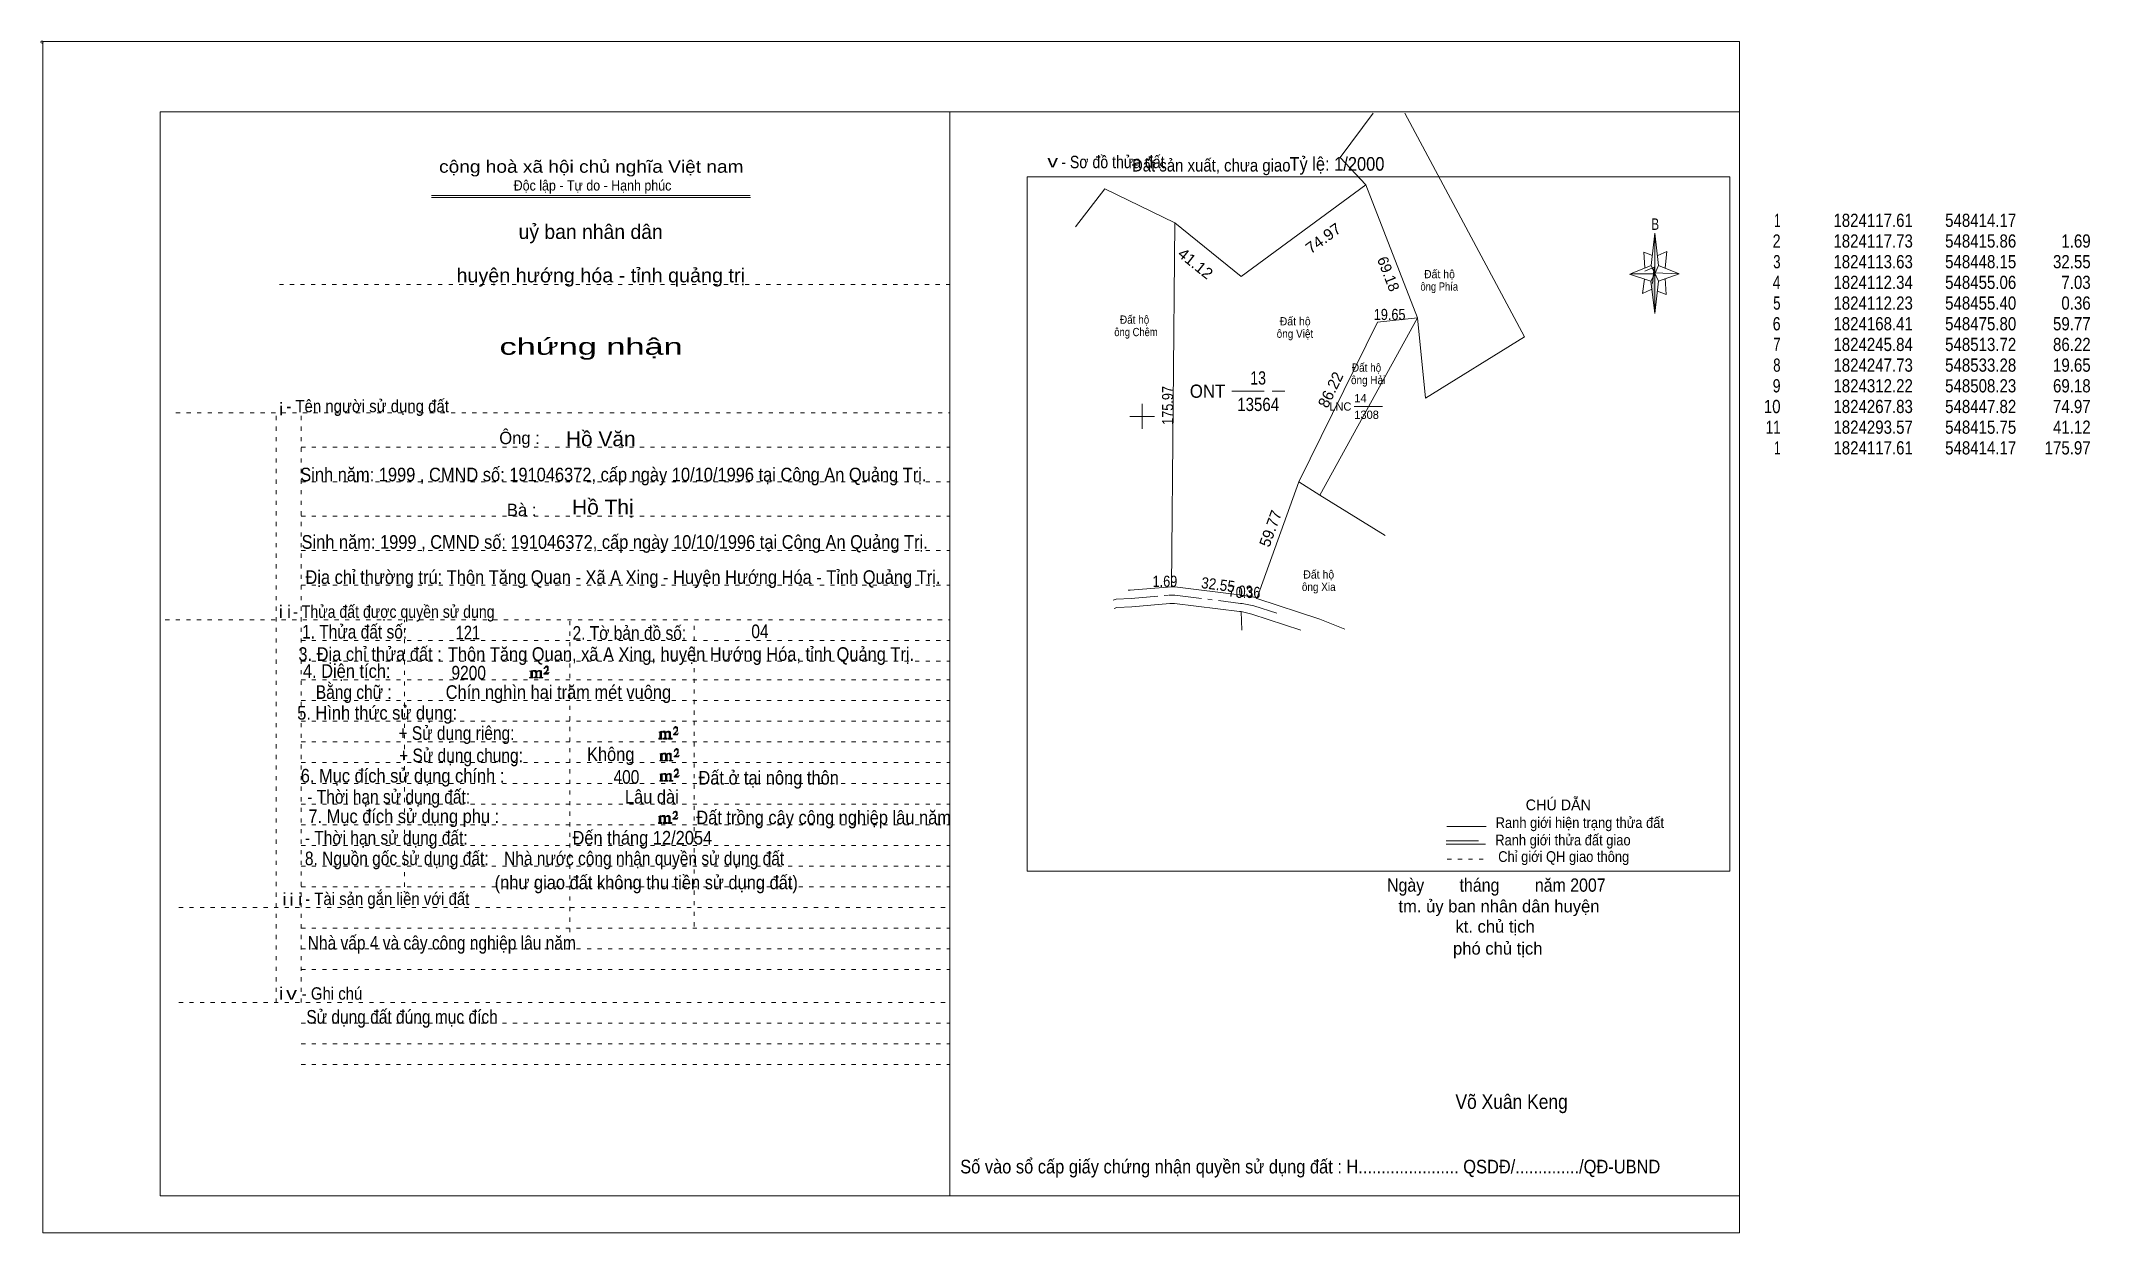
# Model space of a CAD drawing. Header units: centimetres. Extents: x -1.6 to 48, y -3.3 to 25.5.
import ezdxf
from ezdxf.enums import TextEntityAlignment as Align

# ---------------------------------------------------------------- set-up
doc = ezdxf.new("R2010")
doc.units = ezdxf.units.CM
doc.header["$LTSCALE"] = 0.13
for name, pattern in [('DOT_DASHED', [7.7, 5, -1.2, 0.3, -1.2]), ('DOTTED', [1.5, 0.3, -1.2]), ('LONG_DASHED', [7.5, 6, -1.5])]:
    doc.linetypes.add(name, pattern=pattern)
for name, color, linetype, lineweight in [('1', 7, 'DOTTED', 13), ('13', 7, 'Continuous', 13), ('22', 7, 'Continuous', 13), ('33', 7, 'LONG_DASHED', 13), ('4', 7, 'Continuous', 13), ('5', 7, 'Continuous', 13), ('50', 7, 'Continuous', 13), ('63', 7, 'Continuous', 13)]:
    doc.layers.add(name, color=color, linetype=linetype, lineweight=lineweight)
for name, color, linetype in [('10', 7, 'Continuous'), ('23', 7, 'Continuous'), ('30', 7, 'Continuous')]:
    doc.layers.add(name, color=color, linetype=linetype)

msp = doc.modelspace()

# ---------------------------------------------------------------- hatches: boundary and pattern name
at = {"layer": '5'}
msp.add_hatch(color=256, dxfattribs=at).paths.add_polyline_path([(37.46, 19.87), (37.46, 18.91), (37.36, 19.69)])
at = {"layer": '50'}
for points in [[(10.27, 10.13), (10.27, 10.12), (10.27, 10.11), (10.25, 10.11), (10.24, 10.11), (10.24, 10.1), (10.33, 10.1), (10.33, 10.11), (10.32, 10.11), (10.31, 10.11), (10.31, 10.12), (10.31, 10.13), (10.31, 10.24), (10.31, 10.25), (10.32, 10.26), (10.34, 10.26), (10.35, 10.26), (10.36, 10.26), (10.37, 10.25), (10.39, 10.22), (10.39, 10.13), (10.37, 10.12), (10.37, 10.11), (10.36, 10.11), (10.35, 10.11), (10.35, 10.1), (10.44, 10.1), (10.44, 10.11), (10.43, 10.11), (10.42, 10.11), (10.42, 10.12), (10.42, 10.13), (10.42, 10.24), (10.44, 10.26), (10.45, 10.26), (10.46, 10.26), (10.49, 10.26), (10.49, 10.25), (10.5, 10.24), (10.5, 10.22), (10.5, 10.13), (10.5, 10.12), (10.49, 10.11), (10.49, 10.11), (10.47, 10.11), (10.47, 10.1), (10.56, 10.1), (10.56, 10.11), (10.55, 10.11), (10.54, 10.11), (10.53, 10.12), (10.53, 10.13), (10.53, 10.2), (10.53, 10.25), (10.53, 10.26), (10.52, 10.27), (10.5, 10.28), (10.47, 10.28), (10.46, 10.28), (10.44, 10.27), (10.41, 10.25), (10.41, 10.26), (10.4, 10.28), (10.39, 10.28), (10.37, 10.28), (10.35, 10.28), (10.34, 10.28), (10.32, 10.26), (10.31, 10.26), (10.31, 10.25), (10.31, 10.25), (10.31, 10.26), (10.31, 10.28), (10.24, 10.26), (10.24, 10.26), (10.25, 10.26), (10.27, 10.25), (10.27, 10.24), (10.27, 10.23)], [(10.69, 10.19), (10.72, 10.24), (10.72, 10.24), (10.71, 10.22), (10.69, 10.22), (10.68, 10.22), (10.63, 10.22), (10.66, 10.26), (10.67, 10.27), (10.69, 10.28), (10.69, 10.3), (10.69, 10.32), (10.69, 10.34), (10.69, 10.35), (10.69, 10.37), (10.68, 10.38), (10.67, 10.38), (10.66, 10.39), (10.65, 10.39), (10.63, 10.38), (10.63, 10.38), (10.62, 10.37), (10.61, 10.35), (10.59, 10.33), (10.61, 10.33), (10.61, 10.35), (10.62, 10.35), (10.63, 10.36), (10.65, 10.36), (10.66, 10.36), (10.67, 10.35), (10.68, 10.35), (10.68, 10.32), (10.68, 10.3), (10.66, 10.28), (10.66, 10.26), (10.65, 10.25), (10.59, 10.2), (10.59, 10.19)], [(13.39, 8.66), (13.39, 8.65), (13.39, 8.64), (13.38, 8.64), (13.37, 8.64), (13.37, 8.62), (13.45, 8.62), (13.45, 8.64), (13.44, 8.64), (13.43, 8.64), (13.43, 8.65), (13.43, 8.66), (13.43, 8.77), (13.43, 8.78), (13.44, 8.79), (13.47, 8.79), (13.48, 8.79), (13.49, 8.79), (13.5, 8.78), (13.51, 8.74), (13.51, 8.66), (13.5, 8.65), (13.5, 8.64), (13.49, 8.64), (13.48, 8.64), (13.48, 8.62), (13.57, 8.62), (13.57, 8.64), (13.55, 8.64), (13.54, 8.64), (13.54, 8.65), (13.54, 8.66), (13.54, 8.77), (13.57, 8.79), (13.58, 8.79), (13.59, 8.79), (13.61, 8.79), (13.61, 8.78), (13.62, 8.77), (13.62, 8.74), (13.62, 8.66), (13.62, 8.65), (13.61, 8.64), (13.61, 8.64), (13.6, 8.64), (13.6, 8.62), (13.69, 8.62), (13.69, 8.64), (13.67, 8.64), (13.66, 8.64), (13.65, 8.65), (13.65, 8.66), (13.65, 8.73), (13.65, 8.78), (13.65, 8.79), (13.64, 8.8), (13.62, 8.81), (13.6, 8.81), (13.59, 8.81), (13.57, 8.8), (13.53, 8.78), (13.53, 8.79), (13.52, 8.81), (13.51, 8.81), (13.5, 8.81), (13.48, 8.81), (13.47, 8.81), (13.44, 8.79), (13.43, 8.79), (13.43, 8.78), (13.43, 8.78), (13.43, 8.79), (13.43, 8.81), (13.37, 8.79), (13.37, 8.79), (13.38, 8.79), (13.39, 8.78), (13.39, 8.77), (13.39, 8.76)], [(13.82, 8.72), (13.84, 8.77), (13.84, 8.77), (13.83, 8.74), (13.82, 8.74), (13.81, 8.74), (13.75, 8.74), (13.79, 8.79), (13.8, 8.8), (13.82, 8.81), (13.82, 8.83), (13.82, 8.84), (13.82, 8.87), (13.82, 8.88), (13.82, 8.9), (13.81, 8.91), (13.8, 8.91), (13.79, 8.92), (13.77, 8.92), (13.75, 8.91), (13.75, 8.91), (13.74, 8.9), (13.73, 8.88), (13.72, 8.86), (13.73, 8.86), (13.73, 8.88), (13.74, 8.88), (13.75, 8.89), (13.77, 8.89), (13.79, 8.89), (13.8, 8.88), (13.81, 8.88), (13.81, 8.84), (13.81, 8.83), (13.79, 8.81), (13.79, 8.79), (13.77, 8.78), (13.72, 8.73), (13.72, 8.72)], [(13.41, 8.12), (13.41, 8.11), (13.41, 8.1), (13.4, 8.1), (13.39, 8.1), (13.39, 8.09), (13.48, 8.09), (13.48, 8.1), (13.47, 8.1), (13.45, 8.1), (13.45, 8.11), (13.45, 8.12), (13.45, 8.23), (13.45, 8.24), (13.47, 8.26), (13.49, 8.26), (13.5, 8.26), (13.51, 8.26), (13.52, 8.24), (13.53, 8.21), (13.53, 8.12), (13.52, 8.11), (13.52, 8.1), (13.51, 8.1), (13.5, 8.1), (13.5, 8.09), (13.59, 8.09), (13.59, 8.1), (13.58, 8.1), (13.57, 8.1), (13.57, 8.11), (13.57, 8.12), (13.57, 8.23), (13.59, 8.26), (13.6, 8.26), (13.61, 8.26), (13.63, 8.26), (13.63, 8.24), (13.64, 8.23), (13.64, 8.21), (13.64, 8.12), (13.64, 8.11), (13.63, 8.1), (13.63, 8.1), (13.62, 8.1), (13.62, 8.09), (13.71, 8.09), (13.71, 8.1), (13.7, 8.1), (13.69, 8.1), (13.67, 8.11), (13.67, 8.12), (13.67, 8.2), (13.67, 8.24), (13.67, 8.26), (13.66, 8.27), (13.64, 8.28), (13.62, 8.28), (13.61, 8.28), (13.59, 8.27), (13.55, 8.24), (13.55, 8.26), (13.54, 8.28), (13.53, 8.28), (13.52, 8.28), (13.5, 8.28), (13.49, 8.28), (13.47, 8.26), (13.45, 8.26), (13.45, 8.24), (13.45, 8.24), (13.45, 8.26), (13.45, 8.28), (13.39, 8.26), (13.39, 8.26), (13.4, 8.26), (13.41, 8.24), (13.41, 8.23), (13.41, 8.22)], [(13.84, 8.19), (13.86, 8.23), (13.86, 8.23), (13.85, 8.21), (13.84, 8.21), (13.83, 8.21), (13.77, 8.21), (13.81, 8.26), (13.82, 8.27), (13.84, 8.28), (13.84, 8.3), (13.84, 8.31), (13.84, 8.33), (13.84, 8.34), (13.84, 8.37), (13.83, 8.38), (13.82, 8.38), (13.81, 8.39), (13.8, 8.39), (13.77, 8.38), (13.77, 8.38), (13.76, 8.37), (13.75, 8.34), (13.74, 8.32), (13.75, 8.32), (13.75, 8.34), (13.76, 8.34), (13.77, 8.36), (13.8, 8.36), (13.81, 8.36), (13.82, 8.34), (13.83, 8.34), (13.83, 8.31), (13.83, 8.3), (13.81, 8.28), (13.81, 8.26), (13.8, 8.24), (13.74, 8.2), (13.74, 8.19)], [(13.41, 7.64), (13.41, 7.63), (13.41, 7.62), (13.4, 7.62), (13.39, 7.62), (13.39, 7.6), (13.47, 7.6), (13.47, 7.62), (13.46, 7.62), (13.45, 7.62), (13.45, 7.63), (13.45, 7.64), (13.45, 7.75), (13.45, 7.76), (13.46, 7.77), (13.49, 7.77), (13.5, 7.77), (13.51, 7.77), (13.52, 7.76), (13.53, 7.72), (13.53, 7.64), (13.52, 7.63), (13.52, 7.62), (13.51, 7.62), (13.5, 7.62), (13.5, 7.6), (13.59, 7.6), (13.59, 7.62), (13.57, 7.62), (13.56, 7.62), (13.56, 7.63), (13.56, 7.64), (13.56, 7.75), (13.59, 7.77), (13.6, 7.77), (13.61, 7.77), (13.63, 7.77), (13.63, 7.76), (13.64, 7.75), (13.64, 7.72), (13.64, 7.64), (13.64, 7.63), (13.63, 7.62), (13.63, 7.62), (13.62, 7.62), (13.62, 7.6), (13.71, 7.6), (13.71, 7.62), (13.69, 7.62), (13.68, 7.62), (13.67, 7.63), (13.67, 7.64), (13.67, 7.71), (13.67, 7.76), (13.67, 7.77), (13.66, 7.78), (13.64, 7.79), (13.62, 7.79), (13.61, 7.79), (13.59, 7.78), (13.55, 7.76), (13.55, 7.77), (13.54, 7.79), (13.53, 7.79), (13.52, 7.79), (13.5, 7.79), (13.49, 7.79), (13.46, 7.77), (13.45, 7.77), (13.45, 7.76), (13.45, 7.76), (13.45, 7.77), (13.45, 7.79), (13.39, 7.77), (13.39, 7.77), (13.4, 7.77), (13.41, 7.76), (13.41, 7.75), (13.41, 7.74)], [(13.84, 7.7), (13.86, 7.75), (13.86, 7.75), (13.85, 7.72), (13.84, 7.72), (13.83, 7.72), (13.77, 7.72), (13.81, 7.77), (13.82, 7.78), (13.84, 7.79), (13.84, 7.81), (13.84, 7.82), (13.84, 7.85), (13.84, 7.86), (13.84, 7.88), (13.83, 7.89), (13.82, 7.89), (13.81, 7.9), (13.79, 7.9), (13.77, 7.89), (13.77, 7.89), (13.76, 7.88), (13.75, 7.86), (13.74, 7.84), (13.75, 7.84), (13.75, 7.86), (13.76, 7.86), (13.77, 7.87), (13.79, 7.87), (13.81, 7.87), (13.82, 7.86), (13.83, 7.86), (13.83, 7.82), (13.83, 7.81), (13.81, 7.79), (13.81, 7.77), (13.79, 7.76), (13.74, 7.71), (13.74, 7.7)], [(13.38, 6.62), (13.38, 6.61), (13.38, 6.6), (13.37, 6.6), (13.36, 6.6), (13.36, 6.58), (13.44, 6.58), (13.44, 6.6), (13.43, 6.6), (13.42, 6.6), (13.42, 6.61), (13.42, 6.62), (13.42, 6.73), (13.42, 6.74), (13.43, 6.75), (13.46, 6.75), (13.47, 6.75), (13.48, 6.75), (13.49, 6.74), (13.5, 6.7), (13.5, 6.62), (13.49, 6.61), (13.49, 6.6), (13.48, 6.6), (13.47, 6.6), (13.47, 6.58), (13.56, 6.58), (13.56, 6.6), (13.54, 6.6), (13.53, 6.6), (13.53, 6.61), (13.53, 6.62), (13.53, 6.73), (13.56, 6.75), (13.57, 6.75), (13.58, 6.75), (13.6, 6.75), (13.6, 6.74), (13.61, 6.73), (13.61, 6.7), (13.61, 6.62), (13.61, 6.61), (13.6, 6.6), (13.6, 6.6), (13.59, 6.6), (13.59, 6.58), (13.68, 6.58), (13.68, 6.6), (13.66, 6.6), (13.65, 6.6), (13.64, 6.61), (13.64, 6.62), (13.64, 6.69), (13.64, 6.74), (13.64, 6.75), (13.63, 6.76), (13.61, 6.77), (13.59, 6.77), (13.58, 6.77), (13.56, 6.76), (13.52, 6.74), (13.52, 6.75), (13.51, 6.77), (13.5, 6.77), (13.49, 6.77), (13.47, 6.77), (13.46, 6.77), (13.43, 6.75), (13.42, 6.75), (13.42, 6.74), (13.42, 6.74), (13.42, 6.75), (13.42, 6.77), (13.36, 6.75), (13.36, 6.75), (13.37, 6.75), (13.38, 6.74), (13.38, 6.73), (13.38, 6.72)], [(13.81, 6.68), (13.83, 6.73), (13.83, 6.73), (13.82, 6.7), (13.81, 6.7), (13.8, 6.7), (13.74, 6.7), (13.78, 6.75), (13.79, 6.76), (13.81, 6.77), (13.81, 6.79), (13.81, 6.8), (13.81, 6.83), (13.81, 6.84), (13.81, 6.86), (13.8, 6.87), (13.79, 6.87), (13.78, 6.88), (13.76, 6.88), (13.74, 6.87), (13.74, 6.87), (13.73, 6.86), (13.72, 6.84), (13.71, 6.82), (13.72, 6.82), (13.72, 6.84), (13.73, 6.84), (13.74, 6.85), (13.76, 6.85), (13.78, 6.85), (13.79, 6.84), (13.8, 6.84), (13.8, 6.8), (13.8, 6.79), (13.78, 6.77), (13.78, 6.75), (13.76, 6.74), (13.71, 6.69), (13.71, 6.68)]]:
    msp.add_hatch(color=256, dxfattribs=at).paths.add_polyline_path(points)

# ---------------------------------------------------------------- linework, layer by layer
at = {"layer": '1', "linetype": 'Continuous'}
for p, q in [((1.31, -2.42), (1.31, 23.78)), ((1.31, 23.78), (39.51, 23.78)), ((20.41, -2.42), (20.41, 23.78)), ((39.51, -2.42), (39.51, 23.78)), ((7.87, 21.76), (15.58, 21.76)), ((7.87, 21.71), (15.59, 21.71)), ((37.36, 19.69), (36.85, 19.86)), ((1.31, -2.42), (39.51, -2.42))]:
    msp.add_line(p, q, dxfattribs=at)
at = {"layer": '1'}
for p, q in [((4.19, 19.61), (20.41, 19.61)), ((1.69, 16.51), (20.41, 16.51)), ((4.11, 2.25), (4.11, 16.51)), ((4.72, 2.25), (4.72, 16.51)), ((4.72, 15.68), (20.41, 15.68)), ((4.72, 14.84), (20.41, 14.84)), ((4.72, 14.01), (20.41, 14.01)), ((4.72, 13.18), (20.41, 13.18)), ((4.72, 12.34), (20.41, 12.34)), ((1.43, 11.5), (20.41, 11.5)), ((7.22, 5.05), (7.22, 11.5)), ((11.22, 3.95), (11.22, 11.5)), ((14.22, 4.09), (14.22, 11.5)), ((4.72, 11), (20.41, 11)), ((4.72, 10.5), (20.41, 10.5)), ((4.72, 10.05), (20.41, 10.05)), ((4.72, 9.55), (20.41, 9.55)), ((4.72, 9.05), (20.41, 9.05)), ((4.72, 8.55), (20.41, 8.55)), ((4.72, 8.05), (20.41, 8.05)), ((4.72, 7.55), (20.41, 7.55)), ((4.72, 7.05), (20.41, 7.05)), ((4.72, 6.55), (20.41, 6.55)), ((4.72, 6.05), (20.41, 6.05)), ((4.72, 5.55), (20.41, 5.55)), ((4.72, 5.05), (20.41, 5.05)), ((1.76, 4.55), (20.41, 4.55)), ((4.72, 4.05), (20.41, 4.05)), ((4.72, 3.55), (20.41, 3.55)), ((4.72, 3.05), (20.41, 3.05)), ((1.76, 2.25), (20.41, 2.25)), ((4.72, 1.75), (20.41, 1.75)), ((4.72, 1.25), (20.41, 1.25)), ((4.72, 0.75), (20.41, 0.75))]:
    msp.add_line(p, q, dxfattribs=at)
at = {"layer": '1', "linetype": 'Continuous'}
msp.add_lwpolyline([(-1.53, -3.32), (39.51, -3.32), (39.51, 25.48), (-1.53, 25.48)], close=True, dxfattribs=at)
msp.add_lwpolyline([(37.37, 19.49), (37.16, 19.39), (37.21, 19.74)], dxfattribs=at)
at = {"layer": '13'}
msp.add_line((30.19, 16.66), (30.87, 16.66), dxfattribs=at)
at = {"layer": '22'}
for p, q in [((34.31, 18.34), (31.41, 23.75)), ((25.77, 12.3), (25.85, 21.1)), ((27.83, 12.02), (28.85, 14.84)), ((30.94, 13.54), (29.36, 14.52)), ((27.47, 11.25), (27.45, 11.7))]:
    msp.add_line(p, q, dxfattribs=at)
for points in [[(30.65, 23.75), (29.85, 22.68), (30.47, 22.02)], [(25.85, 21.1), (24.16, 21.92), (23.45, 21)], [(30.47, 22.02), (27.45, 19.8), (25.85, 21.1)], [(28.85, 14.84), (29.36, 14.52), (31.72, 18.8), (30.47, 22.02)], [(31.72, 18.8), (30.75, 18.7), (28.85, 14.84)], [(34.31, 18.34), (31.91, 16.86), (31.72, 18.8)], [(24.38, 11.78), (24.45, 11.8), (24.81, 11.82), (25.73, 11.9), (25.84, 11.9), (27.41, 11.7), (27.45, 11.7)], [(24.72, 12.22), (24.77, 12.22), (25.77, 12.3)], [(25.77, 12.3), (25.85, 12.3), (27.47, 12.1), (27.81, 12.04), (27.83, 12.02)], [(27.83, 12.02), (29.36, 11.52), (29.96, 11.28)], [(27.45, 11.7), (27.71, 11.64), (28.9, 11.25)]]:
    msp.add_lwpolyline(points, dxfattribs=at)
at = {"layer": '22', "linetype": 'DOT_DASHED'}
for points in [[(24.36, 11.98), (24.43, 12), (24.79, 12.02), (25.71, 12.1), (25.85, 12.1), (27.44, 11.9), (27.48, 11.9)], [(27.48, 11.9), (27.76, 11.84), (28.32, 11.66)]]:
    msp.add_lwpolyline(points, dxfattribs=at)
at = {"layer": '33'}
msp.add_line((27.23, 17.03), (28.51, 17.03), dxfattribs=at)
at = {"layer": '4'}
for p, q in [((32.43, 6.51), (33.38, 6.51)), ((32.41, 6.08), (33.36, 6.08))]:
    msp.add_line(p, q, dxfattribs=at)
at = {"layer": '4', "linetype": 'LONG_DASHED'}
msp.add_line((32.41, 6.16), (33.36, 6.16), dxfattribs=at)
at = {"layer": '4', "linetype": 'DOTTED'}
msp.add_line((32.44, 5.72), (33.43, 5.72), dxfattribs=at)
at = {"layer": '4'}
msp.add_lwpolyline([(22.28, 22.21), (39.27, 22.21), (39.27, 5.43), (22.28, 5.43)], close=True, dxfattribs=at)
msp.add_circle((-1.55, 25.47), 0.025, dxfattribs=at)
at = {"layer": '5'}
for p, q in [((37.37, 20.07), (37.46, 20.85)), ((37.55, 20.07), (38.05, 19.87)), ((37.55, 19.69), (37.46, 18.91)), ((37.73, 19.37), (37.52, 19.45)), ((37.71, 19.75), (37.73, 19.37))]:
    msp.add_line(p, q, dxfattribs=at)
for points in [[(37.46, 20.85), (37.55, 20.07), (37.46, 19.87)], [(37.46, 19.87), (36.87, 19.87), (37.37, 20.07), (37.55, 19.69), (38.05, 19.87), (37.46, 19.89)], [(37.46, 19.87), (37.46, 18.91), (37.36, 19.69)]]:
    msp.add_lwpolyline(points, close=True, dxfattribs=at)
for points in [[(37.4, 20.31), (37.19, 20.39), (37.22, 20.01)], [(37.53, 20.31), (37.75, 20.41), (37.71, 20.01)], [(37.46, 19.87), (37.37, 20.07), (36.87, 19.87)], [(37.22, 19.93), (37.44, 20.03), (37.4, 19.63)], [(37.46, 19.87), (37.55, 19.69), (38.05, 19.87)]]:
    msp.add_lwpolyline(points, dxfattribs=at)
at = {"layer": '50'}
for points in [[(10.27, 10.13), (10.27, 10.12), (10.27, 10.11), (10.25, 10.11), (10.24, 10.11), (10.24, 10.1), (10.33, 10.1), (10.33, 10.11), (10.32, 10.11), (10.31, 10.11), (10.31, 10.12), (10.31, 10.13), (10.31, 10.24), (10.31, 10.25), (10.32, 10.26), (10.34, 10.26), (10.35, 10.26), (10.36, 10.26), (10.37, 10.25), (10.39, 10.22), (10.39, 10.13), (10.37, 10.12), (10.37, 10.11), (10.36, 10.11), (10.35, 10.11), (10.35, 10.1), (10.44, 10.1), (10.44, 10.11), (10.43, 10.11), (10.42, 10.11), (10.42, 10.12), (10.42, 10.13), (10.42, 10.24), (10.44, 10.26), (10.45, 10.26), (10.46, 10.26), (10.49, 10.26), (10.49, 10.25), (10.5, 10.24), (10.5, 10.22), (10.5, 10.13), (10.5, 10.12), (10.49, 10.11), (10.49, 10.11), (10.47, 10.11), (10.47, 10.1), (10.56, 10.1), (10.56, 10.11), (10.55, 10.11), (10.54, 10.11), (10.53, 10.12), (10.53, 10.13), (10.53, 10.2), (10.53, 10.25), (10.53, 10.26), (10.52, 10.27), (10.5, 10.28), (10.47, 10.28), (10.46, 10.28), (10.44, 10.27), (10.41, 10.25), (10.41, 10.26), (10.4, 10.28), (10.39, 10.28), (10.37, 10.28), (10.35, 10.28), (10.34, 10.28), (10.32, 10.26), (10.31, 10.26), (10.31, 10.25), (10.31, 10.25), (10.31, 10.26), (10.31, 10.28), (10.24, 10.26), (10.24, 10.26), (10.25, 10.26), (10.27, 10.25), (10.27, 10.24), (10.27, 10.23)], [(10.69, 10.19), (10.72, 10.24), (10.72, 10.24), (10.71, 10.22), (10.69, 10.22), (10.68, 10.22), (10.63, 10.22), (10.66, 10.26), (10.67, 10.27), (10.69, 10.28), (10.69, 10.3), (10.69, 10.32), (10.69, 10.34), (10.69, 10.35), (10.69, 10.37), (10.68, 10.38), (10.67, 10.38), (10.66, 10.39), (10.65, 10.39), (10.63, 10.38), (10.63, 10.38), (10.62, 10.37), (10.61, 10.35), (10.59, 10.33), (10.61, 10.33), (10.61, 10.35), (10.62, 10.35), (10.63, 10.36), (10.65, 10.36), (10.66, 10.36), (10.67, 10.35), (10.68, 10.35), (10.68, 10.32), (10.68, 10.3), (10.66, 10.28), (10.66, 10.26), (10.65, 10.25), (10.59, 10.2), (10.59, 10.19)], [(13.39, 8.66), (13.39, 8.65), (13.39, 8.64), (13.38, 8.64), (13.37, 8.64), (13.37, 8.62), (13.45, 8.62), (13.45, 8.64), (13.44, 8.64), (13.43, 8.64), (13.43, 8.65), (13.43, 8.66), (13.43, 8.77), (13.43, 8.78), (13.44, 8.79), (13.47, 8.79), (13.48, 8.79), (13.49, 8.79), (13.5, 8.78), (13.51, 8.74), (13.51, 8.66), (13.5, 8.65), (13.5, 8.64), (13.49, 8.64), (13.48, 8.64), (13.48, 8.62), (13.57, 8.62), (13.57, 8.64), (13.55, 8.64), (13.54, 8.64), (13.54, 8.65), (13.54, 8.66), (13.54, 8.77), (13.57, 8.79), (13.58, 8.79), (13.59, 8.79), (13.61, 8.79), (13.61, 8.78), (13.62, 8.77), (13.62, 8.74), (13.62, 8.66), (13.62, 8.65), (13.61, 8.64), (13.61, 8.64), (13.6, 8.64), (13.6, 8.62), (13.69, 8.62), (13.69, 8.64), (13.67, 8.64), (13.66, 8.64), (13.65, 8.65), (13.65, 8.66), (13.65, 8.73), (13.65, 8.78), (13.65, 8.79), (13.64, 8.8), (13.62, 8.81), (13.6, 8.81), (13.59, 8.81), (13.57, 8.8), (13.53, 8.78), (13.53, 8.79), (13.52, 8.81), (13.51, 8.81), (13.5, 8.81), (13.48, 8.81), (13.47, 8.81), (13.44, 8.79), (13.43, 8.79), (13.43, 8.78), (13.43, 8.78), (13.43, 8.79), (13.43, 8.81), (13.37, 8.79), (13.37, 8.79), (13.38, 8.79), (13.39, 8.78), (13.39, 8.77), (13.39, 8.76)], [(13.82, 8.72), (13.84, 8.77), (13.84, 8.77), (13.83, 8.74), (13.82, 8.74), (13.81, 8.74), (13.75, 8.74), (13.79, 8.79), (13.8, 8.8), (13.82, 8.81), (13.82, 8.83), (13.82, 8.84), (13.82, 8.87), (13.82, 8.88), (13.82, 8.9), (13.81, 8.91), (13.8, 8.91), (13.79, 8.92), (13.77, 8.92), (13.75, 8.91), (13.75, 8.91), (13.74, 8.9), (13.73, 8.88), (13.72, 8.86), (13.73, 8.86), (13.73, 8.88), (13.74, 8.88), (13.75, 8.89), (13.77, 8.89), (13.79, 8.89), (13.8, 8.88), (13.81, 8.88), (13.81, 8.84), (13.81, 8.83), (13.79, 8.81), (13.79, 8.79), (13.77, 8.78), (13.72, 8.73), (13.72, 8.72)], [(13.41, 8.12), (13.41, 8.11), (13.41, 8.1), (13.4, 8.1), (13.39, 8.1), (13.39, 8.09), (13.48, 8.09), (13.48, 8.1), (13.47, 8.1), (13.45, 8.1), (13.45, 8.11), (13.45, 8.12), (13.45, 8.23), (13.45, 8.24), (13.47, 8.26), (13.49, 8.26), (13.5, 8.26), (13.51, 8.26), (13.52, 8.24), (13.53, 8.21), (13.53, 8.12), (13.52, 8.11), (13.52, 8.1), (13.51, 8.1), (13.5, 8.1), (13.5, 8.09), (13.59, 8.09), (13.59, 8.1), (13.58, 8.1), (13.57, 8.1), (13.57, 8.11), (13.57, 8.12), (13.57, 8.23), (13.59, 8.26), (13.6, 8.26), (13.61, 8.26), (13.63, 8.26), (13.63, 8.24), (13.64, 8.23), (13.64, 8.21), (13.64, 8.12), (13.64, 8.11), (13.63, 8.1), (13.63, 8.1), (13.62, 8.1), (13.62, 8.09), (13.71, 8.09), (13.71, 8.1), (13.7, 8.1), (13.69, 8.1), (13.67, 8.11), (13.67, 8.12), (13.67, 8.2), (13.67, 8.24), (13.67, 8.26), (13.66, 8.27), (13.64, 8.28), (13.62, 8.28), (13.61, 8.28), (13.59, 8.27), (13.55, 8.24), (13.55, 8.26), (13.54, 8.28), (13.53, 8.28), (13.52, 8.28), (13.5, 8.28), (13.49, 8.28), (13.47, 8.26), (13.45, 8.26), (13.45, 8.24), (13.45, 8.24), (13.45, 8.26), (13.45, 8.28), (13.39, 8.26), (13.39, 8.26), (13.4, 8.26), (13.41, 8.24), (13.41, 8.23), (13.41, 8.22)], [(13.84, 8.19), (13.86, 8.23), (13.86, 8.23), (13.85, 8.21), (13.84, 8.21), (13.83, 8.21), (13.77, 8.21), (13.81, 8.26), (13.82, 8.27), (13.84, 8.28), (13.84, 8.3), (13.84, 8.31), (13.84, 8.33), (13.84, 8.34), (13.84, 8.37), (13.83, 8.38), (13.82, 8.38), (13.81, 8.39), (13.8, 8.39), (13.77, 8.38), (13.77, 8.38), (13.76, 8.37), (13.75, 8.34), (13.74, 8.32), (13.75, 8.32), (13.75, 8.34), (13.76, 8.34), (13.77, 8.36), (13.8, 8.36), (13.81, 8.36), (13.82, 8.34), (13.83, 8.34), (13.83, 8.31), (13.83, 8.3), (13.81, 8.28), (13.81, 8.26), (13.8, 8.24), (13.74, 8.2), (13.74, 8.19)], [(13.41, 7.64), (13.41, 7.63), (13.41, 7.62), (13.4, 7.62), (13.39, 7.62), (13.39, 7.6), (13.47, 7.6), (13.47, 7.62), (13.46, 7.62), (13.45, 7.62), (13.45, 7.63), (13.45, 7.64), (13.45, 7.75), (13.45, 7.76), (13.46, 7.77), (13.49, 7.77), (13.5, 7.77), (13.51, 7.77), (13.52, 7.76), (13.53, 7.72), (13.53, 7.64), (13.52, 7.63), (13.52, 7.62), (13.51, 7.62), (13.5, 7.62), (13.5, 7.6), (13.59, 7.6), (13.59, 7.62), (13.57, 7.62), (13.56, 7.62), (13.56, 7.63), (13.56, 7.64), (13.56, 7.75), (13.59, 7.77), (13.6, 7.77), (13.61, 7.77), (13.63, 7.77), (13.63, 7.76), (13.64, 7.75), (13.64, 7.72), (13.64, 7.64), (13.64, 7.63), (13.63, 7.62), (13.63, 7.62), (13.62, 7.62), (13.62, 7.6), (13.71, 7.6), (13.71, 7.62), (13.69, 7.62), (13.68, 7.62), (13.67, 7.63), (13.67, 7.64), (13.67, 7.71), (13.67, 7.76), (13.67, 7.77), (13.66, 7.78), (13.64, 7.79), (13.62, 7.79), (13.61, 7.79), (13.59, 7.78), (13.55, 7.76), (13.55, 7.77), (13.54, 7.79), (13.53, 7.79), (13.52, 7.79), (13.5, 7.79), (13.49, 7.79), (13.46, 7.77), (13.45, 7.77), (13.45, 7.76), (13.45, 7.76), (13.45, 7.77), (13.45, 7.79), (13.39, 7.77), (13.39, 7.77), (13.4, 7.77), (13.41, 7.76), (13.41, 7.75), (13.41, 7.74)], [(13.84, 7.7), (13.86, 7.75), (13.86, 7.75), (13.85, 7.72), (13.84, 7.72), (13.83, 7.72), (13.77, 7.72), (13.81, 7.77), (13.82, 7.78), (13.84, 7.79), (13.84, 7.81), (13.84, 7.82), (13.84, 7.85), (13.84, 7.86), (13.84, 7.88), (13.83, 7.89), (13.82, 7.89), (13.81, 7.9), (13.79, 7.9), (13.77, 7.89), (13.77, 7.89), (13.76, 7.88), (13.75, 7.86), (13.74, 7.84), (13.75, 7.84), (13.75, 7.86), (13.76, 7.86), (13.77, 7.87), (13.79, 7.87), (13.81, 7.87), (13.82, 7.86), (13.83, 7.86), (13.83, 7.82), (13.83, 7.81), (13.81, 7.79), (13.81, 7.77), (13.79, 7.76), (13.74, 7.71), (13.74, 7.7)], [(13.38, 6.62), (13.38, 6.61), (13.38, 6.6), (13.37, 6.6), (13.36, 6.6), (13.36, 6.58), (13.44, 6.58), (13.44, 6.6), (13.43, 6.6), (13.42, 6.6), (13.42, 6.61), (13.42, 6.62), (13.42, 6.73), (13.42, 6.74), (13.43, 6.75), (13.46, 6.75), (13.47, 6.75), (13.48, 6.75), (13.49, 6.74), (13.5, 6.7), (13.5, 6.62), (13.49, 6.61), (13.49, 6.6), (13.48, 6.6), (13.47, 6.6), (13.47, 6.58), (13.56, 6.58), (13.56, 6.6), (13.54, 6.6), (13.53, 6.6), (13.53, 6.61), (13.53, 6.62), (13.53, 6.73), (13.56, 6.75), (13.57, 6.75), (13.58, 6.75), (13.6, 6.75), (13.6, 6.74), (13.61, 6.73), (13.61, 6.7), (13.61, 6.62), (13.61, 6.61), (13.6, 6.6), (13.6, 6.6), (13.59, 6.6), (13.59, 6.58), (13.68, 6.58), (13.68, 6.6), (13.66, 6.6), (13.65, 6.6), (13.64, 6.61), (13.64, 6.62), (13.64, 6.69), (13.64, 6.74), (13.64, 6.75), (13.63, 6.76), (13.61, 6.77), (13.59, 6.77), (13.58, 6.77), (13.56, 6.76), (13.52, 6.74), (13.52, 6.75), (13.51, 6.77), (13.5, 6.77), (13.49, 6.77), (13.47, 6.77), (13.46, 6.77), (13.43, 6.75), (13.42, 6.75), (13.42, 6.74), (13.42, 6.74), (13.42, 6.75), (13.42, 6.77), (13.36, 6.75), (13.36, 6.75), (13.37, 6.75), (13.38, 6.74), (13.38, 6.73), (13.38, 6.72)], [(13.81, 6.68), (13.83, 6.73), (13.83, 6.73), (13.82, 6.7), (13.81, 6.7), (13.8, 6.7), (13.74, 6.7), (13.78, 6.75), (13.79, 6.76), (13.81, 6.77), (13.81, 6.79), (13.81, 6.8), (13.81, 6.83), (13.81, 6.84), (13.81, 6.86), (13.8, 6.87), (13.79, 6.87), (13.78, 6.88), (13.76, 6.88), (13.74, 6.87), (13.74, 6.87), (13.73, 6.86), (13.72, 6.84), (13.71, 6.82), (13.72, 6.82), (13.72, 6.84), (13.73, 6.84), (13.74, 6.85), (13.76, 6.85), (13.78, 6.85), (13.79, 6.84), (13.8, 6.84), (13.8, 6.8), (13.8, 6.79), (13.78, 6.77), (13.78, 6.75), (13.76, 6.74), (13.71, 6.69), (13.71, 6.68)]]:
    msp.add_lwpolyline(points, close=True, dxfattribs=at)
at = {"layer": '63'}
for p, q in [((24.76, 16.42), (25.36, 16.42)), ((25.06, 16.12), (25.06, 16.72))]:
    msp.add_line(p, q, dxfattribs=at)

# ---------------------------------------------------------------- texts
at = {"layer": '1'}
for s, height, width, p in [('cộng hoà xã hội chủ nghĩa Việt nam', 0.3, 1.15, (11.735, 22.31)), ('v', 0.3, 1.3, (22.895, 22.44)), ('- Sơ đồ thửa đất ', 0.3, 0.85, (24.4, 22.42)), ('Độc lập - Tự do - Hạnh phúc', 0.25, 0.9, (11.765, 21.88)), ('chứng nhận', 0.4, 1.55, (11.73, 17.91)), ('- Tên người sử dụng đất', 0.3, 0.9, (6.325, 16.52)), ('- Thửa đất được quyền sử dụng', 0.3, 0.85, (6.96, 11.55)), ('- Tài sản gắn liền với đất ', 0.3, 0.9, (6.85, 4.61)), ('v', 0.3, 1.3, (4.485, 2.32)), ('- Ghi chú', 0.3, 0.9, (5.465, 2.32))]:
    msp.add_text(s, height=height, dxfattribs=dict(at, width=width)).set_placement(p, align=Align.CENTER)
for s, height, p in [('uỷ ban nhân dân', 0.35, (11.72, 20.71)), ('i', 0.3, (4.235, 16.45)), ('i', 0.3, (4.225, 11.55)), ('i', 0.3, (4.425, 11.55)), ('i', 0.3, (4.315, 4.6)), ('i', 0.3, (4.485, 4.59)), ('i', 0.3, (4.695, 4.6)), ('i', 0.3, (4.235, 2.32))]:
    msp.add_text(s, height=height, dxfattribs=at).set_placement(p, align=Align.CENTER)
at = {"layer": '10', "width": 0.9}
msp.add_text('Võ Xuân Keng', height=0.35, dxfattribs=at).set_placement((33.995, -0.32), align=Align.CENTER)
at = {"layer": '13'}
for s, p in [('14', (30.19, 16.76)), ('1308', (30.19, 16.36))]:
    msp.add_text(s, height=0.2, dxfattribs=at).set_placement(p)
msp.add_text('LNC', height=0.2, dxfattribs=at).set_placement((30.12, 16.56), align=Align.RIGHT)
at = {"layer": '22'}
for s, height, width, p in [('Đất sản xuất, chưa giao', 0.3, 0.9, (26.73, 22.34)), ('Đất hộ ', 0.2, 0.9, (24.91, 18.66)), ('ông Chêm', 0.2, 0.85, (24.91, 18.36)), ('ông Hải', 0.2, 0.9, (30.525, 17.2)), ('Đất hộ ', 0.2, 0.9, (30.52, 17.5))]:
    msp.add_text(s, height=height, dxfattribs=dict(at, width=width)).set_placement(p, align=Align.CENTER)
at = {"layer": '23'}
for s, width, p in [('Đất hộ', 0.95, (32.25, 19.76)), ('ông Phía', 0.85, (32.245, 19.46)), ('Đất hộ', 0.95, (28.76, 18.62)), ('ông Việt', 0.9, (28.755, 18.32)), ('ông Xia', 0.9, (29.33, 12.2)), ('Đất hộ', 0.95, (29.33, 12.5))]:
    msp.add_text(s, height=0.2, dxfattribs=dict(at, width=width)).set_placement(p, align=Align.CENTER)
at = {"layer": '30'}
for s, width, p in [('1', 0.65, (40.5, 21)), ('1824117.61', 0.85, (43.7, 21)), ('548414.17', 0.85, (46.2, 21)), ('548414.17', 0.85, (46.2, 21)), ('2', 0.8, (40.5, 20.5)), ('1824117.73', 0.85, (43.7, 20.5)), ('548415.86', 0.85, (46.2, 20.5)), ('1.69', 0.85, (48, 20.5)), ('3', 0.75, (40.5, 20)), ('1824113.63', 0.85, (43.7, 20)), ('548448.15', 0.85, (46.2, 20)), ('32.55', 0.85, (48, 20)), ('1824112.34', 0.85, (43.7, 19.5)), ('548455.06', 0.85, (46.2, 19.5)), ('7.03', 0.85, (48, 19.5)), ('4', 0.8, (40.5, 19.5)), ('5', 0.75, (40.5, 19)), ('1824112.23', 0.85, (43.7, 19)), ('548455.40', 0.85, (46.2, 19)), ('0.36', 0.85, (48, 19)), ('6', 0.8, (40.5, 18.5)), ('1824168.41', 0.85, (43.7, 18.5)), ('548475.80', 0.85, (46.2, 18.5)), ('59.77', 0.85, (48, 18.5)), ('7', 0.75, (40.5, 18)), ('1824245.84', 0.85, (43.7, 18)), ('548513.72', 0.85, (46.2, 18)), ('86.22', 0.85, (48, 18)), ('8', 0.75, (40.5, 17.5)), ('1824247.73', 0.85, (43.7, 17.5)), ('548533.28', 0.85, (46.2, 17.5)), ('19.65', 0.85, (48, 17.5)), ('9', 0.8, (40.5, 17)), ('1824312.22', 0.85, (43.7, 17)), ('548508.23', 0.85, (46.2, 17)), ('69.18', 0.85, (48, 17)), ('10', 0.85, (40.5, 16.5)), ('1824267.83', 0.85, (43.7, 16.5)), ('548447.82', 0.85, (46.2, 16.5)), ('74.97', 0.85, (48, 16.5)), ('11', 0.75, (40.5, 16)), ('1824293.57', 0.85, (43.7, 16)), ('548415.75', 0.85, (46.2, 16)), ('41.12', 0.85, (48, 16)), ('1', 0.65, (40.5, 15.5)), ('1824117.61', 0.85, (43.7, 15.5)), ('548414.17', 0.85, (46.2, 15.5)), ('175.97', 0.85, (48, 15.5))]:
    msp.add_text(s, height=0.32, dxfattribs=dict(at, width=width)).set_placement(p, align=Align.RIGHT)
for s, rotation, width, p in [('74.97', 36.309, 1.05, (29.52, 20.617)), ('41.12', 321.249, 1.05, (26.265, 20.011)), ('175.97', 90, 0.85, (25.81, 16.685)), ('32.55', 352.764, 0.9, (26.878, 12.22))]:
    msp.add_text(s, height=0.27, rotation=rotation, dxfattribs=dict(at, width=width)).set_placement(p, align=Align.CENTER)
for s, height, rotation, p in [('69.18', 0.26, 291.228, (30.893, 19.817)), ('86.22', 0.27, 63.907, (29.739, 17.006)), ('59.77', 0.27, 70.043, (28.29, 13.664))]:
    msp.add_text(s, height=height, rotation=rotation, dxfattribs=at).set_placement(p, align=Align.CENTER)
at = {"layer": '30', "width": 0.85}
for s, p in [('19.65', (31.045, 18.75)), ('1.69', (25.61, 12.3)), ('7.03', (27.435, 12.06)), ('0.36', (27.62, 12.03))]:
    msp.add_text(s, height=0.27, dxfattribs=at).set_placement(p, align=Align.CENTER)
at = {"layer": '33'}
for s, width, p in [('13', 0.8, (27.865, 17.19)), ('13564', 0.85, (27.865, 16.55))]:
    msp.add_text(s, height=0.32, dxfattribs=dict(at, width=width)).set_placement(p, align=Align.CENTER)
at = {"layer": '33', "width": 0.95}
msp.add_text('ONT', height=0.32, dxfattribs=at).set_placement((27.07, 16.87), align=Align.RIGHT)
at = {"layer": '4', "width": 0.9}
for s, height, p in [('Tỷ lệ: 1/2000', 0.33, (29.77, 22.36)), ('Ranh giới hiện trạng thửa đất', 0.2591, (35.645, 6.47)), ('Ranh giới thửa đất giao ', 0.2591, (35.28, 6.05)), ('Chỉ giới QH giao thông', 0.2591, (35.255, 5.65))]:
    msp.add_text(s, height=height, dxfattribs=at).set_placement(p, align=Align.CENTER)
at = {"layer": '4'}
msp.add_text('CHÚ DẪN', height=0.2591, dxfattribs=at).set_placement((35.125, 6.9), align=Align.CENTER)
at = {"layer": '5', "width": 0.75}
msp.add_text('B', height=0.276, dxfattribs=at).set_placement((37.47, 20.93), align=Align.CENTER)
at = {"layer": '50'}
for s, height, width, p in [('  huyện hướng hóa - tỉnh quảng trị', 0.34, 1.05, (11.83, 19.66)), ('Hồ Văn', 0.36, 1.05, (11.965, 15.7)), ('Sinh năm: 1999 , CMND số: 191046372, cấp ngày 10/10/1996 tại Công An Quảng Trị.', 0.33, 0.9, (12.27, 14.85)), ('Hồ Thị', 0.36, 1.05, (12.015, 14.05)), ('Sinh năm: 1999 , CMND số: 191046372, cấp ngày 10/10/1996 tại Công An Quảng Trị.', 0.33, 0.9, (12.3, 13.22)), ('Địa chỉ thường trú: Thôn Tăng Quan - Xã A Xing - Huyện Hướng Hóa - Tỉnh Quảng Trị.', 0.33, 0.9, (12.5, 12.37)), ('1. Thửa đất số:  ', 0.33, 0.85, (6.115, 11.05)), ('121', 0.33, 0.8, (8.75, 11.03)), ('2. Tờ bản đồ số:  ', 0.33, 0.85, (12.76, 11.02)), ('04', 0.33, 0.85, (15.815, 11.06)), ('3. Địa chỉ thửa đất : ', 0.33, 0.9, (6.44, 10.51)), ('4. Diện tích: ', 0.33, 0.9, (5.875, 10.1)), ('Thôn Tăng Quan, xã A Xing, huyện Hướng Hóa, tỉnh Quảng Trị.', 0.33, 0.9, (13.905, 10.51)), ('Bằng chữ :', 0.33, 0.85, (5.99, 9.59)), ('Chín nghìn hai trăm mét vuông', 0.33, 0.9, (10.94, 9.59)), ('9200', 0.33, 0.85, (8.77, 10.06)), ('5. Hình thức sử dụng:', 0.33, 0.9, (6.555, 9.09)), ('+ Sử dụng riêng:', 0.33, 0.85, (8.475, 8.6)), ('Không', 0.33, 0.9, (12.205, 8.09)), ('6. Mục đích sử dụng chính :', 0.33, 0.9, (7.17, 7.57)), ('+ Sử dụng chung:', 0.33, 0.85, (8.585, 8.06)), ('400', 0.33, 0.85, (12.585, 7.54)), ('Đất ở tại nông thôn', 0.33, 0.9, (16.025, 7.52)), ('- Thời hạn sử dụng đất:', 0.33, 0.85, (6.835, 7.06)), ('7. Mục đích sử dụng phụ :', 0.33, 0.9, (7.2, 6.59)), ('Lâu dài', 0.33, 0.9, (13.2, 7.06)), ('Đất trồng cây công nghiệp lâu năm', 0.33, 0.9, (17.355, 6.56)), ('- Thời hạn sử dụng đất:', 0.33, 0.85, (6.775, 6.07)), ('Đến tháng 12/2054', 0.33, 0.9, (12.97, 6.07)), ('8. Nguồn gốc sử dụng đất:', 0.33, 0.85, (7.03, 5.57)), ('Nhà nước công nhận quyền sử dụng đất ', 0.33, 0.85, (13.065, 5.57)), ('(như giao đất không thu tiền sử dụng đất)', 0.33, 0.9, (13.065, 4.99)), ('Ngày        tháng        năm 2007', 0.32, 0.9, (33.625, 4.93)), ('Nhà vấp 4 và cây công nghiệp lâu năm', 0.33, 0.85, (8.12, 3.53)), ('Sử dụng đất đúng mục đích ', 0.33, 0.85, (7.21, 1.74)), ('Số vào sổ cấp giấy chứng nhận quyền sử dụng đất : H...................... QSDĐ/............../QĐ-UBND', 0.33, 0.9, (29.125, -1.88))]:
    msp.add_text(s, height=height, dxfattribs=dict(at, width=width)).set_placement(p, align=Align.CENTER)
for s, p in [('Ông :', (10, 15.75)), ('Bà :', (10.05, 14.01)), ('tm. ủy ban nhân dân huyện ', (33.745, 4.43)), ('kt. chủ tịch', (33.595, 3.94)), ('phó chủ tịch', (33.66, 3.41))]:
    msp.add_text(s, height=0.3, dxfattribs=at).set_placement(p, align=Align.CENTER)

doc.saveas('drawing.dxf')
